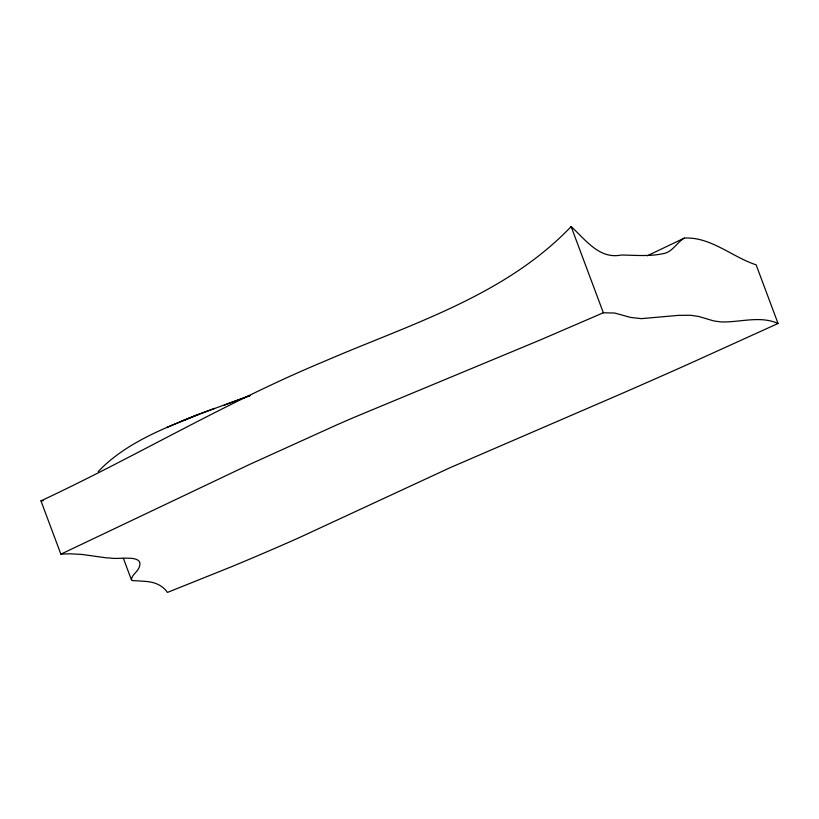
<?xml version="1.0" encoding="UTF-8"?>
<svg xmlns="http://www.w3.org/2000/svg" width="819" height="819" viewBox="0 0 819 819"><rect width="100%" height="100%" fill="white"/><g stroke="black" fill="none" stroke-linecap="round" stroke-linejoin="round"><path stroke-width="1.23" d="M571.13 226.576C504.862 296.048 410.063 324.252 324.324 361.353C226.945 401.791 136.343 456.265 40.95 500.87L60.882 554.166A247.758 40.469 -20.5 0 1 70.536 553.839L81.746 554.432L106.265 557.821A354.269 57.862 -20.5 0 0 110.473 558.026C118.376 559.961 145.905 553.306 138.78 568.212C136.947 572.327 131.511 575.194 131.45 579.852A40.418 6.603 -20.5 0 0 132.371 580.538L144.318 581.306A206.572 33.743 -20.5 0 1 149.416 581.859C156.48 582.872 163.431 586.373 167.465 592.424L230.026 567.321A492.014 80.354 -20.5 0 0 299.355 537.581L450.02 467.731L618.898 394.799A1642.464 268.253 -20.5 0 0 689.567 363.616L778.05 323.485L756.121 264.824C732.012 256.992 710.554 236.527 684.274 238.104C676.494 242.598 672.379 252.631 662.438 253.788C648.883 256.593 634.95 255.18 621.222 255.026C599.221 259.551 585.35 239.435 571.13 226.576L603.347 312.766L614.741 313.042L630.466 317.414L641.369 318.642L678.562 315.356L690.458 315.264L698.791 316.492L713.544 320.864L720.413 321.857A145.086 23.7 -20.5 0 0 726.719 321.898C743.734 321.294 761.793 316.154 778.05 323.485M98.198 471.58C125.194 443.294 162.756 428.767 198.28 414.475L166.779 427.487M684.274 238.104L647.399 255.743M60.882 554.166L249.324 464.568L336.916 424.836A602.385 98.382 -20.5 0 1 354.31 417.291L540.253 339.977L603.347 312.766M181.245 421.263L198.28 414.475M214.588 408.394L196.396 415.182L250.194 395.464M224.355 405.108L250.368 395.526M40.95 500.87L43.172 500.778M123.372 558.312L131.337 579.627"/></g></svg>
